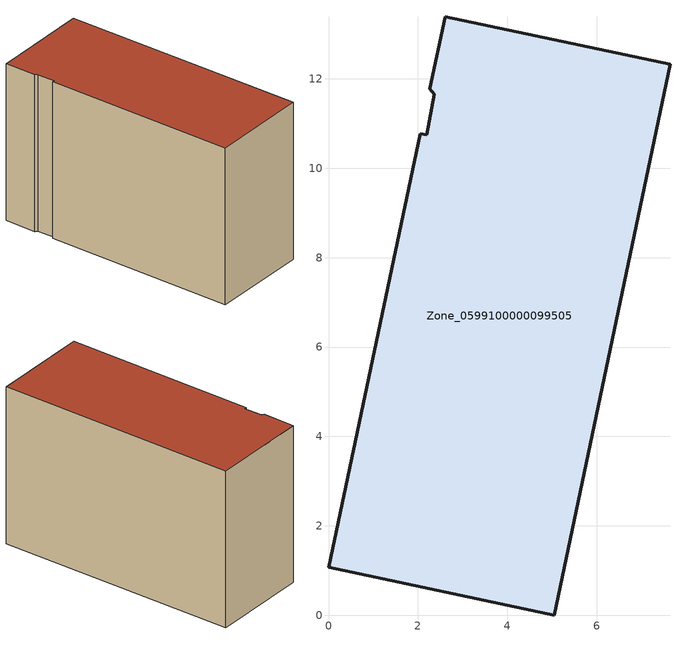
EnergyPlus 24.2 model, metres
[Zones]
Zone_0599100000099505
 floor ground (C_G): 2.36,11.66 2.27,11.78 2.61,13.39 7.64,12.33 5.05,0 0,1.07 2.06,10.77 2.19,10.74 z0
 wall outside (C_F): 7.64,12.33 2.61,13.39 2.27,11.78 2.36,11.66 2.19,10.74 2.06,10.77 0,1.07 5.05,0 7.64,12.33 z0:8.35
 roof outside (C_R): 2.27,11.78 2.36,11.66 2.19,10.74 2.06,10.77 0,1.07 5.05,0 7.64,12.33 2.61,13.39 z8.35
[BUILDING]
Pand.0599100000099505: North Axis=0; Terrain=City; Loads Convergence Tolerance Value=0.04; Temperature Convergence Tolerance Value=0.4; Solar Distribution=FullExterior; Maximum Number of Warmup Days=25; Minimum Number of Warmup Days=1
[Site:Location]
Rotterdam.The.Hague.AP_ZH_NLD Design_Conditions: Latitude=51.96; Longitude=4.45; Time Zone=1; Elevation=-4.5
[SITE:GROUNDTEMPERATURE:BUILDINGSURFACE]
18, 18, 18, 18, 18, 18, 18, 18, 18, 18, 18, 18
[MATERIAL] Thermal Absorptance=0.9; Solar Absorptance=0.7; Visible Absorptance=0.7
Name | Roughness | Thickness | Conductivity | Density | Specific Heat
G.TC.1975-1991 | MediumSmooth | 0.15 | 0.288461 | 540 | 1210
F.TC.1975-1991 | Rough | 0.3 | 0.230769 | 1920 | 840
R.TC.1975-1991 | MediumRough | 0.2 | 0.153846 | 1500 | 1000
[CONSTRUCTION]
C_G: G.TC.1975-1991
C_F: F.TC.1975-1991
C_R: R.TC.1975-1991
[ZONE]
Zone_0599100000099505: Type=1; Multiplier=1; Ceiling Height=Autocalculate; Volume=Autocalculate; Floor Area=autocalculate; Part of Total Floor Area=Yes
[ZONEINFILTRATION:DESIGNFLOWRATE]
Infil_Zone_0599100000099505: Zone or ZoneList or Space or SpaceList=Zone_0599100000099505; Schedule=AlwaysOn; Design Flow Rate Calculation Method=Flow/Area; Flow Rate per Floor Area=0.003; Constant Term Coefficient=1; Temperature Term Coefficient=0; Velocity Term Coefficient=0; Velocity Squared Term Coefficient=0
[HVACTEMPLATE:ZONE:IDEALLOADSAIRSYSTEM]
Zone_0599100000099505: Maximum Heating Supply Air Temperature=50; Minimum Cooling Supply Air Temperature=13; Maximum Heating Supply Air Humidity Ratio=0.0156; Minimum Cooling Supply Air Humidity Ratio=0.0077; Heating Limit=NoLimit; Cooling Limit=NoLimit; Dehumidification Control Type=ConstantSensibleHeatRatio; Cooling Sensible Heat Ratio=0.7; Dehumidification Setpoint=60; Humidification Control Type=None; Humidification Setpoint=30; Outdoor Air Method=None; Outdoor Air Flow Rate per Person=0.00944; Outdoor Air Flow Rate per Zone Floor Area=0; Outdoor Air Flow Rate per Zone=0; Demand Controlled Ventilation Type=None; Outdoor Air Economizer Type=NoEconomizer; Heat Recovery Type=None; Sensible Heat Recovery Effectiveness=0.7; Latent Heat Recovery Effectiveness=0.65
[ZONECONTROL:THERMOSTAT]
ThermostatControl_Zone_0599100000099505: Zone or ZoneList=Zone_0599100000099505; Control Type Schedule=DualSetpointControlType; Control 1=Thermostat_Zone_0599100000099505; Temperature Difference Between Cutout And Setpoint=0
[THERMOSTATSETPOINT:DUALSETPOINT]
Thermostat_Zone_0599100000099505: Heating Setpoint Temperature Schedule=HeatingSetpoint_Zone_0599100000099505; Cooling Setpoint Temperature Schedule=CoolingSetpoint_Zone_0599100000099505
[SCHEDULE:COMPACT]
HeatingSetpoint_Zone_0599100000099505: Through: 12/31, For: AllDays, Until: 24:00, 21
CoolingSetpoint_Zone_0599100000099505: Through: 12/31, For: AllDays, Until: 24:00, 24
DualSetpointControlType: Through: 12/31, For: AllDays, Until: 24:00, 4
AlwaysOn: Through: 12/31, For: AllDays, Until: 24:00, 1
